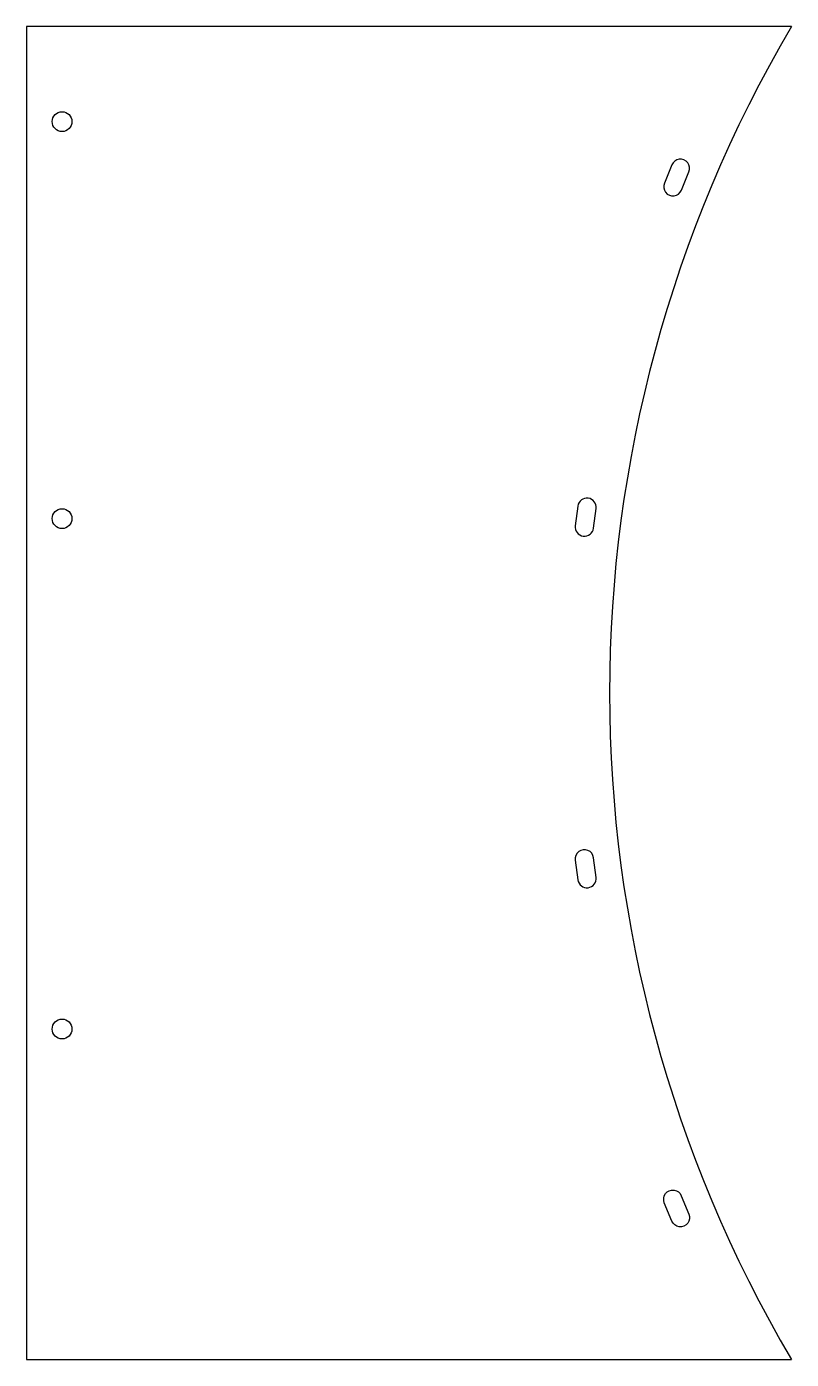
# Model space of a CAD drawing. Header units: millimetres. Extents: x 751 to 1290, y -136 to 804.
import ezdxf

# ---------------------------------------------------------------- set-up
doc = ezdxf.new("R2010")
doc.units = ezdxf.units.MM

msp = doc.modelspace()

# ---------------------------------------------------------------- linework, layer by layer
for p, q in [((1290.48, 804.38), (750.68, 804.38)), ((750.68, 804.38), (750.68, -135.62)), ((750.68, -135.62), (1290.48, -135.62))]:
    msp.add_line(p, q)
for points in [[(1200.82, 693.98, 1), (1212.83, 689.01), (1218.18, 701.94, 1), (1206.17, 706.92)], [(1137.95, 452.33, 1), (1150.83, 450.63), (1152.66, 464.51, 1), (1139.77, 466.21)], [(1139.76, 202.63, 1), (1152.65, 204.33), (1150.83, 218.21, 1), (1137.94, 216.51)], [(1212.8, -20.18), (1218.16, -33.11, -1), (1206.15, -38.09), (1200.79, -25.15, -1)]]:
    msp.add_lwpolyline(points, format="xyb", close=True)
for centre in [(775.68, 737.38), (775.68, 457.38), (775.68, 97.38)]:
    msp.add_circle(centre, 7)
msp.add_arc((2087.17, 334.38), 925, 149.46211, 210.53789)

doc.saveas('drawing.dxf')
